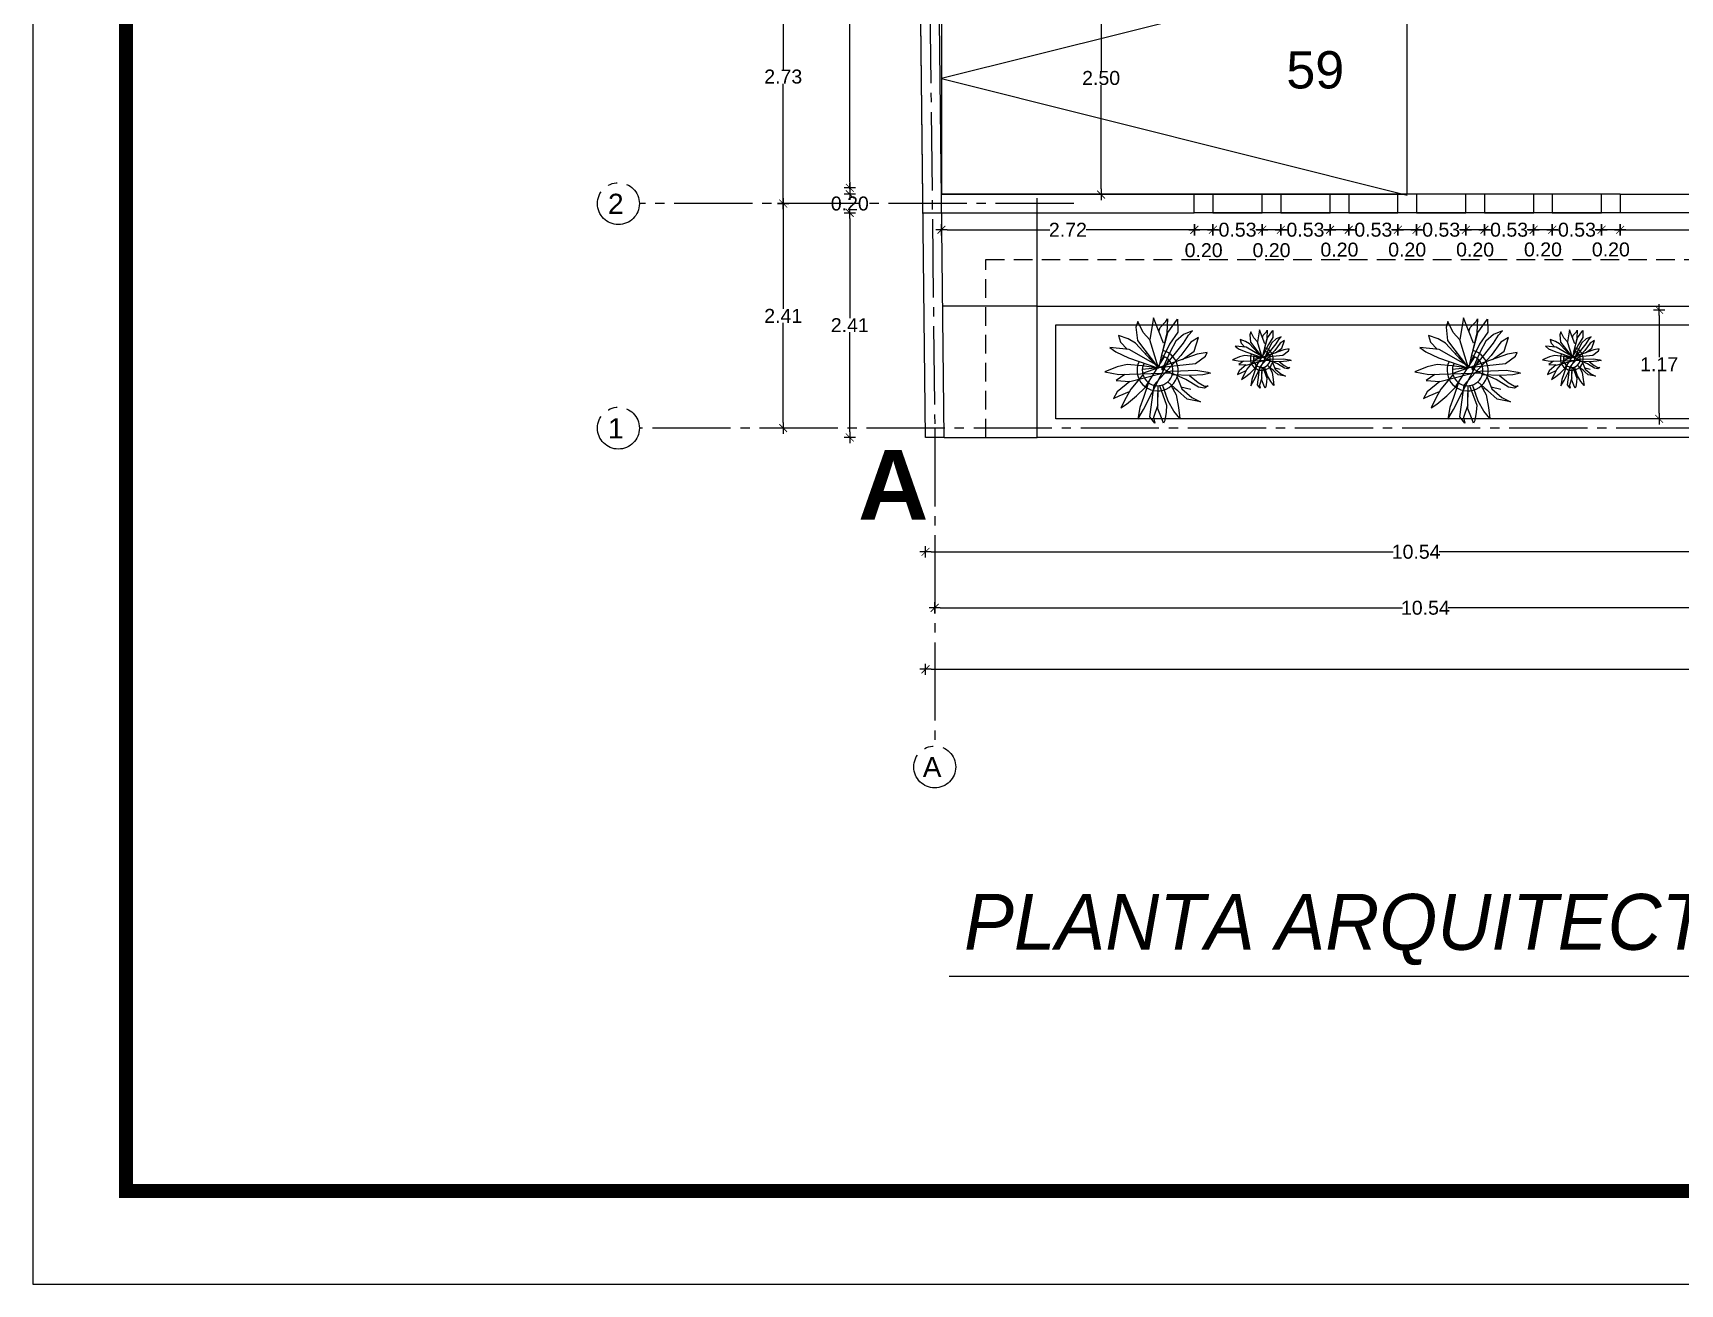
# Model space of a CAD drawing. Header units: millimetres. Extents: x 1217 to 2428, y 234 to 644.
# Drawn here: x 2338.46 to 2356.15, y 392.44 to 405.87 of the extents above; entities that cross this region are included whole.
import ezdxf

# ---------------------------------------------------------------- set-up
doc = ezdxf.new("R2010")
doc.units = ezdxf.units.MM
doc.linetypes.add('ACAD_ISO04W100', pattern=[30, 24, -3, 0, -3])
doc.linetypes.add('HIDDEN', pattern=[0.375, 0.25, -0.125])
doc.layers.get('0').update_dxf_attribs({"lineweight": 5})
for name, color, linetype in [('0.1', 251, 'Continuous'), ('COTAS', 252, 'Continuous'), ('COTAS INTERIORES', 3, 'Continuous'), ('Ejes', 8, 'Continuous'), ('MURO', 5, 'Continuous'), ('muros', 7, 'Continuous'), ('Pavimento', 8, 'Continuous'), ('Textos', 2, 'Continuous')]:
    doc.layers.add(name, color=color, linetype=linetype)
doc.styles.add('INTERARQ', font='arial.ttf')
doc.styles.get("Standard").update_dxf_attribs({"font": 'arial.ttf'})
doc.dimstyles.new('ESCALA_1-50', dxfattribs={"dimtxt": 0.15, "dimasz": 0.06, "dimexe": 0.18, "dimexo": 0.0625, "dimgap": 0, "dimtad": 0, "dimtih": 1, "dimtoh": 1, "dimzin": 0, "dimdsep": 46, "dimtxsty": 'INTERARQ', "dimblk": 'DIMTICK', "dimcen": 0, "dimse1": 1, "dimse2": 1, "dimclrd": 256, "dimclre": 1, "dimclrt": 2, "dimadec": 0, "dimazin": 0, "dimtfac": 4.5, "dimtofl": 0, "dimtmove": 2, "dimatfit": 3, "dimldrblk": 'DIMTICK', "dimfxl": 1, "dimtolj": 1, "dimtzin": 0, "dimarcsym": 0})

# ---------------------------------------------------------------- blocks, each defined once
blk = doc.blocks.new('hj')
at = {"color": 8}
for p, q in [((5031.1891, 7999.7973), (5031.196, 7999.7602)), ((5031.203, 7999.7915), (5031.1891, 7999.7973)), ((5031.2314, 7999.7536), (5031.203, 7999.7915)), ((5031.2568, 7999.7552), (5031.2637, 7999.8006)), ((5031.2637, 7999.8006), (5031.2676, 7999.8105)), ((5031.2676, 7999.8105), (5031.2737, 7999.7816)), ((5031.2737, 7999.7816), (5031.2768, 7999.7346)), ((5031.3037, 7999.7635), (5031.3168, 7999.7874)), ((5031.3161, 7999.8014), (5031.3253, 7999.7874)), ((5031.3168, 7999.7874), (5031.3161, 7999.8014)), ((5031.3253, 7999.7874), (5031.3207, 7999.7651)), ((5031.3607, 7999.7396), (5031.3761, 7999.7725)), ((5031.3761, 7999.7725), (5031.3668, 7999.7214)), ((5031.1075, 7999.742), (5031.1214, 7999.7074)), ((5031.1245, 7999.7264), (5031.1075, 7999.742)), ((5031.1545, 7999.7074), (5031.1245, 7999.7264)), ((5031.1322, 7999.7651), (5031.1506, 7999.7354)), ((5031.1845, 7999.7478), (5031.1322, 7999.7651)), ((5031.1506, 7999.7354), (5031.2006, 7999.6983)), ((5031.2158, 7999.704), (5031.1845, 7999.7478)), ((5031.196, 7999.7602), (5031.2691, 7999.5529)), ((5031.2533, 7999.5518), (5031.2314, 7999.7536)), ((5031.2601, 7999.6677), (5031.2568, 7999.7552)), ((5031.2914, 7999.7173), (5031.2711, 7999.669)), ((5031.2768, 7999.7346), (5031.2744, 7999.6653)), ((5031.2767, 7999.7305), (5031.3037, 7999.7635)), ((5031.3207, 7999.7651), (5031.2914, 7999.7173)), ((5031.3668, 7999.7214), (5031.3005, 7999.6487)), ((5031.3299, 7999.7354), (5031.3207, 7999.6983)), ((5031.3268, 7999.7016), (5031.3607, 7999.7396)), ((5031.0622, 7999.6472), (5031.1151, 7999.6446)), ((5031.0722, 7999.6415), (5031.0622, 7999.6472)), ((5031.0637, 7999.6852), (5031.1122, 7999.686)), ((5031.1137, 7999.6489), (5031.0637, 7999.6852)), ((5031.1122, 7999.686), (5031.1583, 7999.6547)), ((5031.209, 7999.6228), (5031.1137, 7999.6489)), ((5031.1214, 7999.7074), (5031.1468, 7999.6786)), ((5031.1468, 7999.6786), (5031.1868, 7999.6571)), ((5031.257, 7999.6263), (5031.1545, 7999.7074)), ((5031.1583, 7999.6547), (5031.2347, 7999.6168)), ((5031.2721, 7999.6659), (5031.1783, 7999.5021)), ((5031.1868, 7999.6571), (5031.257, 7999.6263)), ((5031.2006, 7999.6983), (5031.3137, 7999.5951)), ((5031.4061, 7999.5566), (5031.2177, 7999.652)), ((5031.2999, 7999.5038), (5031.2581, 7999.6678)), ((5031.273, 7999.4626), (5031.2667, 7999.667)), ((5031.283, 7999.6835), (5031.3268, 7999.7016)), ((5031.3738, 7999.6497), (5031.3125, 7999.6285)), ((5031.313, 7999.6601), (5031.3507, 7999.6802)), ((5031.3353, 7999.6868), (5031.323, 7999.6711)), ((5031.3507, 7999.6802), (5031.3976, 7999.6885)), ((5031.4115, 7999.6711), (5031.3738, 7999.6497)), ((5031.3976, 7999.6885), (5031.4392, 7999.6934)), ((5031.4392, 7999.6934), (5031.4115, 7999.6711)), ((5031.1544, 7999.6314), (5031.0583, 7999.5945)), ((5031.0583, 7999.5945), (5031.1409, 7999.58)), ((5031.0951, 7999.6191), (5031.0722, 7999.6415)), ((5031.1102, 7999.6144), (5031.0951, 7999.6191)), ((5031.1151, 7999.6446), (5031.2487, 7999.6135)), ((5031.2487, 7999.6135), (5031.1414, 7999.5805)), ((5031.1437, 7999.5335), (5031.2487, 7999.6135)), ((5031.2487, 7999.6135), (5031.1545, 7999.5261)), ((5031.3222, 7999.5623), (5031.206, 7999.6364)), ((5031.2099, 7999.4997), (5031.2487, 7999.6135)), ((5031.2487, 7999.6135), (5031.2407, 7999.5516)), ((5031.3476, 7999.6406), (5031.3126, 7999.6281)), ((5031.4338, 7999.5796), (5031.314, 7999.5963)), ((5031.3151, 7999.6169), (5031.3891, 7999.6439)), ((5031.4038, 7999.6101), (5031.3155, 7999.612)), ((5031.3661, 7999.611), (5031.3155, 7999.6118)), ((5031.3876, 7999.6105), (5031.4361, 7999.5936)), ((5031.3891, 7999.6439), (5031.4161, 7999.6423)), ((5031.4369, 7999.6241), (5031.4038, 7999.6101)), ((5031.4161, 7999.6423), (5031.4476, 7999.6373)), ((5031.4576, 7999.5994), (5031.4338, 7999.5796)), ((5031.4361, 7999.5936), (5031.4576, 7999.5994)), ((5031.4576, 7999.6324), (5031.4369, 7999.6241)), ((5031.4476, 7999.6373), (5031.4576, 7999.6324)), ((5031.1137, 7999.5549), (5031.0722, 7999.5343)), ((5031.0722, 7999.5343), (5031.0937, 7999.5277)), ((5031.0937, 7999.5277), (5031.1437, 7999.5335)), ((5031.1414, 7999.5805), (5031.1137, 7999.5549)), ((5031.1545, 7999.5261), (5031.1376, 7999.498)), ((5031.2407, 7999.5516), (5031.2353, 7999.4947)), ((5031.2737, 7999.554), (5031.3284, 7999.5079)), ((5031.3002, 7999.5764), (5031.3599, 7999.5557)), ((5031.3545, 7999.5302), (5031.3222, 7999.5623)), ((5031.3853, 7999.4923), (5031.3545, 7999.5302)), ((5031.3599, 7999.5557), (5031.3984, 7999.5425)), ((5031.3984, 7999.5425), (5031.4422, 7999.5343)), ((5031.4422, 7999.5343), (5031.4061, 7999.5566)), ((5031.1376, 7999.498), (5031.1252, 7999.4609)), ((5031.1252, 7999.4609), (5031.1506, 7999.4684)), ((5031.1506, 7999.4684), (5031.1768, 7999.4947)), ((5031.1783, 7999.5021), (5031.1706, 7999.4288)), ((5031.1876, 7999.451), (5031.2099, 7999.4997)), ((5031.2353, 7999.4947), (5031.2445, 7999.4568)), ((5031.263, 7999.409), (5031.273, 7999.4626)), ((5031.273, 7999.4857), (5031.2961, 7999.4527)), ((5031.2961, 7999.4527), (5031.2991, 7999.5038)), ((5031.2991, 7999.5038), (5031.3391, 7999.456)), ((5031.3284, 7999.5079), (5031.3607, 7999.4906)), ((5031.3545, 7999.4634), (5031.3376, 7999.503)), ((5031.3645, 7999.4428), (5031.3545, 7999.4634)), ((5031.3607, 7999.4906), (5031.3992, 7999.4708)), ((5031.3992, 7999.4708), (5031.3853, 7999.4923)), ((5031.1706, 7999.4288), (5031.1876, 7999.451)), ((5031.2445, 7999.4568), (5031.263, 7999.409)), ((5031.3391, 7999.456), (5031.3645, 7999.4428))]:
    blk.add_line(p, q, dxfattribs=at)
for radius, start, end in [(0.078, 244.14044, 165.64364), (0.058, 241.70256, 165.21071), (0.078, 211.18038, 216.42186), (0.058, 209.05247, 214.18676)]:
    blk.add_arc((5031.2575, 7999.6097), radius, start, end, dxfattribs=at)
blk = doc.blocks.new('DIMTICK')
at = {"color": 1}
for p, q in [((-1, 0), (1, 0)), ((0, 1), (0, -1))]:
    blk.add_line(p, q, dxfattribs=at)
at = {"color": 3, "const_width": 0.141}
blk.add_lwpolyline([(0.71, 0.71), (-0.71, -0.71)], dxfattribs=at)
blk = doc.blocks.new('*D1225')
at = {"layer": 'COTAS INTERIORES', "lineweight": -2, "ltscale": 3, "transparency": 16777216}
for p, q in [((2355.566, 403.758), (2357.702, 403.758)), ((2360.234, 403.758), (2358.098, 403.758))]:
    blk.add_line(p, q, dxfattribs=at)
at = {"layer": 'Defpoints', "color": 0, "ltscale": 3, "transparency": 16777216}
for p in [(2355.506, 403.939), (2355.506, 403.758), (2360.294, 403.715)]:
    blk.add_point(p, dxfattribs=at)
at = {"layer": 'COTAS INTERIORES', "lineweight": -2, "ltscale": 3, "transparency": 16777216, "xscale": 0.06, "yscale": 0.06, "zscale": 0.06, "rotation": 180}
blk.add_blockref('DIMTICK', (2355.506, 403.758), dxfattribs=at)
at = {"layer": 'COTAS INTERIORES', "lineweight": -2, "ltscale": 3, "transparency": 16777216, "xscale": 0.06, "yscale": 0.06, "zscale": 0.06}
blk.add_blockref('DIMTICK', (2360.294, 403.758), dxfattribs=at)
at = {"layer": 'COTAS INTERIORES', "color": 2, "ltscale": 3, "transparency": 16777216, "insert": (2357.9, 403.758), "char_height": 0.15, "attachment_point": 5, "style": 'INTERARQ'}
blk.add_mtext('\\A1;4.79', dxfattribs=at)
blk = doc.blocks.new('*D1226')
at = {"layer": 'COTAS INTERIORES', "lineweight": -2, "ltscale": 3, "transparency": 16777216}
blk.add_line((2355.446, 403.758), (2355.366, 403.758), dxfattribs=at)
at = {"layer": 'Defpoints', "color": 0, "ltscale": 3, "transparency": 16777216}
for p in [(2355.306, 403.939), (2355.506, 403.939), (2355.306, 403.758)]:
    blk.add_point(p, dxfattribs=at)
at = {"layer": 'COTAS INTERIORES', "lineweight": -2, "ltscale": 3, "transparency": 16777216, "xscale": 0.06, "yscale": 0.06, "zscale": 0.06, "rotation": 180}
blk.add_blockref('DIMTICK', (2355.306, 403.758), dxfattribs=at)
at = {"layer": 'COTAS INTERIORES', "lineweight": -2, "ltscale": 3, "transparency": 16777216, "xscale": 0.06, "yscale": 0.06, "zscale": 0.06}
blk.add_blockref('DIMTICK', (2355.506, 403.758), dxfattribs=at)
at = {"layer": 'COTAS INTERIORES', "color": 2, "ltscale": 3, "transparency": 16777216, "insert": (2355.406, 403.546), "char_height": 0.15, "attachment_point": 5, "style": 'INTERARQ'}
blk.add_mtext('\\A1;0.20', dxfattribs=at)
blk = doc.blocks.new('*D1227')
at = {"layer": 'COTAS INTERIORES', "lineweight": -2, "ltscale": 3, "transparency": 16777216}
for p, q in [((2354.837, 403.758), (2354.847, 403.758)), ((2355.246, 403.758), (2355.236, 403.758))]:
    blk.add_line(p, q, dxfattribs=at)
at = {"layer": 'Defpoints', "color": 0, "ltscale": 3, "transparency": 16777216}
for p in [(2354.777, 403.939), (2355.306, 403.939), (2354.777, 403.758)]:
    blk.add_point(p, dxfattribs=at)
at = {"layer": 'COTAS INTERIORES', "lineweight": -2, "ltscale": 3, "transparency": 16777216, "xscale": 0.06, "yscale": 0.06, "zscale": 0.06, "rotation": 180}
blk.add_blockref('DIMTICK', (2354.777, 403.758), dxfattribs=at)
at = {"layer": 'COTAS INTERIORES', "lineweight": -2, "ltscale": 3, "transparency": 16777216, "xscale": 0.06, "yscale": 0.06, "zscale": 0.06}
blk.add_blockref('DIMTICK', (2355.306, 403.758), dxfattribs=at)
at = {"layer": 'COTAS INTERIORES', "color": 2, "ltscale": 3, "transparency": 16777216, "insert": (2355.042, 403.758), "char_height": 0.15, "attachment_point": 5, "style": 'INTERARQ'}
blk.add_mtext('\\A1;0.53', dxfattribs=at)
blk = doc.blocks.new('*D1228')
at = {"layer": 'COTAS INTERIORES', "lineweight": -2, "ltscale": 3, "transparency": 16777216}
blk.add_line((2354.717, 403.758), (2354.637, 403.758), dxfattribs=at)
at = {"layer": 'Defpoints', "color": 0, "ltscale": 3, "transparency": 16777216}
for p in [(2354.577, 403.939), (2354.777, 403.939), (2354.577, 403.758)]:
    blk.add_point(p, dxfattribs=at)
at = {"layer": 'COTAS INTERIORES', "lineweight": -2, "ltscale": 3, "transparency": 16777216, "xscale": 0.06, "yscale": 0.06, "zscale": 0.06, "rotation": 180}
blk.add_blockref('DIMTICK', (2354.577, 403.758), dxfattribs=at)
at = {"layer": 'COTAS INTERIORES', "lineweight": -2, "ltscale": 3, "transparency": 16777216, "xscale": 0.06, "yscale": 0.06, "zscale": 0.06}
blk.add_blockref('DIMTICK', (2354.777, 403.758), dxfattribs=at)
at = {"layer": 'COTAS INTERIORES', "color": 2, "ltscale": 3, "transparency": 16777216, "insert": (2354.677, 403.546), "char_height": 0.15, "attachment_point": 5, "style": 'INTERARQ'}
blk.add_mtext('\\A1;0.20', dxfattribs=at)
blk = doc.blocks.new('*D1229')
at = {"layer": 'COTAS INTERIORES', "lineweight": -2, "ltscale": 3, "transparency": 16777216}
for p, q in [((2354.108, 403.758), (2354.118, 403.758)), ((2354.517, 403.758), (2354.508, 403.758))]:
    blk.add_line(p, q, dxfattribs=at)
at = {"layer": 'Defpoints', "color": 0, "ltscale": 3, "transparency": 16777216}
for p in [(2354.048, 403.939), (2354.577, 403.939), (2354.048, 403.758)]:
    blk.add_point(p, dxfattribs=at)
at = {"layer": 'COTAS INTERIORES', "lineweight": -2, "ltscale": 3, "transparency": 16777216, "xscale": 0.06, "yscale": 0.06, "zscale": 0.06, "rotation": 180}
blk.add_blockref('DIMTICK', (2354.048, 403.758), dxfattribs=at)
at = {"layer": 'COTAS INTERIORES', "lineweight": -2, "ltscale": 3, "transparency": 16777216, "xscale": 0.06, "yscale": 0.06, "zscale": 0.06}
blk.add_blockref('DIMTICK', (2354.577, 403.758), dxfattribs=at)
at = {"layer": 'COTAS INTERIORES', "color": 2, "ltscale": 3, "transparency": 16777216, "insert": (2354.313, 403.758), "char_height": 0.15, "attachment_point": 5, "style": 'INTERARQ'}
blk.add_mtext('\\A1;0.53', dxfattribs=at)
blk = doc.blocks.new('*D1230')
at = {"layer": 'COTAS INTERIORES', "lineweight": -2, "ltscale": 3, "transparency": 16777216}
blk.add_line((2353.988, 403.758), (2353.908, 403.758), dxfattribs=at)
at = {"layer": 'Defpoints', "color": 0, "ltscale": 3, "transparency": 16777216}
for p in [(2353.848, 403.939, 0), (2354.048, 403.939), (2353.848, 403.758)]:
    blk.add_point(p, dxfattribs=at)
at = {"layer": 'COTAS INTERIORES', "lineweight": -2, "ltscale": 3, "transparency": 16777216, "xscale": 0.06, "yscale": 0.06, "zscale": 0.06, "rotation": 180}
blk.add_blockref('DIMTICK', (2353.848, 403.758), dxfattribs=at)
at = {"layer": 'COTAS INTERIORES', "lineweight": -2, "ltscale": 3, "transparency": 16777216, "xscale": 0.06, "yscale": 0.06, "zscale": 0.06}
blk.add_blockref('DIMTICK', (2354.048, 403.758), dxfattribs=at)
at = {"layer": 'COTAS INTERIORES', "color": 2, "ltscale": 3, "transparency": 16777216, "insert": (2353.948, 403.544), "char_height": 0.15, "attachment_point": 5, "style": 'INTERARQ'}
blk.add_mtext('\\A1;0.20', dxfattribs=at)
blk = doc.blocks.new('*D1231')
at = {"layer": 'COTAS INTERIORES', "lineweight": -2, "ltscale": 3, "transparency": 16777216}
for p, q in [((2353.379, 403.758), (2353.389, 403.758)), ((2353.788, 403.758), (2353.779, 403.758))]:
    blk.add_line(p, q, dxfattribs=at)
at = {"layer": 'Defpoints', "color": 0, "ltscale": 3, "transparency": 16777216}
for p in [(2353.319, 403.939), (2353.848, 403.939, 0), (2353.319, 403.758)]:
    blk.add_point(p, dxfattribs=at)
at = {"layer": 'COTAS INTERIORES', "lineweight": -2, "ltscale": 3, "transparency": 16777216, "xscale": 0.06, "yscale": 0.06, "zscale": 0.06, "rotation": 180}
blk.add_blockref('DIMTICK', (2353.319, 403.758), dxfattribs=at)
at = {"layer": 'COTAS INTERIORES', "lineweight": -2, "ltscale": 3, "transparency": 16777216, "xscale": 0.06, "yscale": 0.06, "zscale": 0.06}
blk.add_blockref('DIMTICK', (2353.848, 403.758), dxfattribs=at)
at = {"layer": 'COTAS INTERIORES', "color": 2, "ltscale": 3, "transparency": 16777216, "insert": (2353.584, 403.758), "char_height": 0.15, "attachment_point": 5, "style": 'INTERARQ'}
blk.add_mtext('\\A1;0.53', dxfattribs=at)
blk = doc.blocks.new('*D1232')
at = {"layer": 'COTAS INTERIORES', "lineweight": -2, "ltscale": 3, "transparency": 16777216}
blk.add_line((2353.259, 403.758), (2353.179, 403.758), dxfattribs=at)
at = {"layer": 'Defpoints', "color": 0, "ltscale": 3, "transparency": 16777216}
for p in [(2353.119, 403.939), (2353.319, 403.939), (2353.119, 403.758)]:
    blk.add_point(p, dxfattribs=at)
at = {"layer": 'COTAS INTERIORES', "lineweight": -2, "ltscale": 3, "transparency": 16777216, "xscale": 0.06, "yscale": 0.06, "zscale": 0.06, "rotation": 180}
blk.add_blockref('DIMTICK', (2353.119, 403.758), dxfattribs=at)
at = {"layer": 'COTAS INTERIORES', "lineweight": -2, "ltscale": 3, "transparency": 16777216, "xscale": 0.06, "yscale": 0.06, "zscale": 0.06}
blk.add_blockref('DIMTICK', (2353.319, 403.758), dxfattribs=at)
at = {"layer": 'COTAS INTERIORES', "color": 2, "ltscale": 3, "transparency": 16777216, "insert": (2353.219, 403.544), "char_height": 0.15, "attachment_point": 5, "style": 'INTERARQ'}
blk.add_mtext('\\A1;0.20', dxfattribs=at)
blk = doc.blocks.new('*D1233')
at = {"layer": 'COTAS INTERIORES', "lineweight": -2, "ltscale": 3, "transparency": 16777216}
for p, q in [((2352.651, 403.758), (2352.66, 403.758)), ((2353.059, 403.758), (2353.05, 403.758))]:
    blk.add_line(p, q, dxfattribs=at)
at = {"layer": 'Defpoints', "color": 0, "ltscale": 3, "transparency": 16777216}
for p in [(2352.591, 403.939), (2353.119, 403.939), (2352.591, 403.758)]:
    blk.add_point(p, dxfattribs=at)
at = {"layer": 'COTAS INTERIORES', "lineweight": -2, "ltscale": 3, "transparency": 16777216, "xscale": 0.06, "yscale": 0.06, "zscale": 0.06, "rotation": 180}
blk.add_blockref('DIMTICK', (2352.591, 403.758), dxfattribs=at)
at = {"layer": 'COTAS INTERIORES', "lineweight": -2, "ltscale": 3, "transparency": 16777216, "xscale": 0.06, "yscale": 0.06, "zscale": 0.06}
blk.add_blockref('DIMTICK', (2353.119, 403.758), dxfattribs=at)
at = {"layer": 'COTAS INTERIORES', "color": 2, "ltscale": 3, "transparency": 16777216, "insert": (2352.855, 403.758), "char_height": 0.15, "attachment_point": 5, "style": 'INTERARQ'}
blk.add_mtext('\\A1;0.53', dxfattribs=at)
blk = doc.blocks.new('*D1234')
at = {"layer": 'COTAS INTERIORES', "lineweight": -2, "ltscale": 3, "transparency": 16777216}
blk.add_line((2352.531, 403.758), (2352.451, 403.758), dxfattribs=at)
at = {"layer": 'Defpoints', "color": 0, "ltscale": 3, "transparency": 16777216}
for p in [(2352.391, 403.939, 0), (2352.591, 403.939), (2352.391, 403.758)]:
    blk.add_point(p, dxfattribs=at)
at = {"layer": 'COTAS INTERIORES', "lineweight": -2, "ltscale": 3, "transparency": 16777216, "xscale": 0.06, "yscale": 0.06, "zscale": 0.06, "rotation": 180}
blk.add_blockref('DIMTICK', (2352.391, 403.758), dxfattribs=at)
at = {"layer": 'COTAS INTERIORES', "lineweight": -2, "ltscale": 3, "transparency": 16777216, "xscale": 0.06, "yscale": 0.06, "zscale": 0.06}
blk.add_blockref('DIMTICK', (2352.591, 403.758), dxfattribs=at)
at = {"layer": 'COTAS INTERIORES', "color": 2, "ltscale": 3, "transparency": 16777216, "insert": (2352.491, 403.544), "char_height": 0.15, "attachment_point": 5, "style": 'INTERARQ'}
blk.add_mtext('\\A1;0.20', dxfattribs=at)
blk = doc.blocks.new('*D1235')
at = {"layer": 'COTAS INTERIORES', "lineweight": -2, "ltscale": 3, "transparency": 16777216}
for p, q in [((2351.922, 403.758), (2351.931, 403.758)), ((2352.331, 403.758), (2352.321, 403.758))]:
    blk.add_line(p, q, dxfattribs=at)
at = {"layer": 'Defpoints', "color": 0, "ltscale": 3, "transparency": 16777216}
for p in [(2351.862, 403.939, 0), (2352.391, 403.939, 0), (2351.862, 403.758)]:
    blk.add_point(p, dxfattribs=at)
at = {"layer": 'COTAS INTERIORES', "lineweight": -2, "ltscale": 3, "transparency": 16777216, "xscale": 0.06, "yscale": 0.06, "zscale": 0.06, "rotation": 180}
blk.add_blockref('DIMTICK', (2351.862, 403.758), dxfattribs=at)
at = {"layer": 'COTAS INTERIORES', "lineweight": -2, "ltscale": 3, "transparency": 16777216, "xscale": 0.06, "yscale": 0.06, "zscale": 0.06}
blk.add_blockref('DIMTICK', (2352.391, 403.758), dxfattribs=at)
at = {"layer": 'COTAS INTERIORES', "color": 2, "ltscale": 3, "transparency": 16777216, "insert": (2352.126, 403.758), "char_height": 0.15, "attachment_point": 5, "style": 'INTERARQ'}
blk.add_mtext('\\A1;0.53', dxfattribs=at)
blk = doc.blocks.new('*D1236')
at = {"layer": 'COTAS INTERIORES', "lineweight": -2, "ltscale": 3, "transparency": 16777216}
blk.add_line((2351.802, 403.758), (2351.722, 403.758), dxfattribs=at)
at = {"layer": 'Defpoints', "color": 0, "ltscale": 3, "transparency": 16777216}
for p in [(2351.662, 403.939), (2351.862, 403.939, 0), (2351.662, 403.758)]:
    blk.add_point(p, dxfattribs=at)
at = {"layer": 'COTAS INTERIORES', "lineweight": -2, "ltscale": 3, "transparency": 16777216, "xscale": 0.06, "yscale": 0.06, "zscale": 0.06, "rotation": 180}
blk.add_blockref('DIMTICK', (2351.662, 403.758), dxfattribs=at)
at = {"layer": 'COTAS INTERIORES', "lineweight": -2, "ltscale": 3, "transparency": 16777216, "xscale": 0.06, "yscale": 0.06, "zscale": 0.06}
blk.add_blockref('DIMTICK', (2351.862, 403.758), dxfattribs=at)
at = {"layer": 'COTAS INTERIORES', "color": 2, "ltscale": 3, "transparency": 16777216, "insert": (2351.762, 403.538), "char_height": 0.15, "attachment_point": 5, "style": 'INTERARQ'}
blk.add_mtext('\\A1;0.20', dxfattribs=at)
blk = doc.blocks.new('*D1237')
at = {"layer": 'COTAS INTERIORES', "lineweight": -2, "ltscale": 3, "transparency": 16777216}
for p, q in [((2351.193, 403.758), (2351.202, 403.758)), ((2351.602, 403.758), (2351.592, 403.758))]:
    blk.add_line(p, q, dxfattribs=at)
at = {"layer": 'Defpoints', "color": 0, "ltscale": 3, "transparency": 16777216}
for p in [(2351.133, 403.939), (2351.662, 403.939), (2351.133, 403.758)]:
    blk.add_point(p, dxfattribs=at)
at = {"layer": 'COTAS INTERIORES', "lineweight": -2, "ltscale": 3, "transparency": 16777216, "xscale": 0.06, "yscale": 0.06, "zscale": 0.06, "rotation": 180}
blk.add_blockref('DIMTICK', (2351.133, 403.758), dxfattribs=at)
at = {"layer": 'COTAS INTERIORES', "lineweight": -2, "ltscale": 3, "transparency": 16777216, "xscale": 0.06, "yscale": 0.06, "zscale": 0.06}
blk.add_blockref('DIMTICK', (2351.662, 403.758), dxfattribs=at)
at = {"layer": 'COTAS INTERIORES', "color": 2, "ltscale": 3, "transparency": 16777216, "insert": (2351.397, 403.758), "char_height": 0.15, "attachment_point": 5, "style": 'INTERARQ'}
blk.add_mtext('\\A1;0.53', dxfattribs=at)
blk = doc.blocks.new('*D1238')
at = {"layer": 'COTAS INTERIORES', "lineweight": -2, "ltscale": 3, "transparency": 16777216}
blk.add_line((2351.073, 403.758), (2350.993, 403.758), dxfattribs=at)
at = {"layer": 'Defpoints', "color": 0, "ltscale": 3, "transparency": 16777216}
for p in [(2351.133, 404.099), (2350.933, 403.939, 0), (2350.933, 403.758)]:
    blk.add_point(p, dxfattribs=at)
at = {"layer": 'COTAS INTERIORES', "lineweight": -2, "ltscale": 3, "transparency": 16777216, "xscale": 0.06, "yscale": 0.06, "zscale": 0.06, "rotation": 180}
blk.add_blockref('DIMTICK', (2350.933, 403.758), dxfattribs=at)
at = {"layer": 'COTAS INTERIORES', "lineweight": -2, "ltscale": 3, "transparency": 16777216, "xscale": 0.06, "yscale": 0.06, "zscale": 0.06}
blk.add_blockref('DIMTICK', (2351.133, 403.758), dxfattribs=at)
at = {"layer": 'COTAS INTERIORES', "color": 2, "ltscale": 3, "transparency": 16777216, "insert": (2351.033, 403.538), "char_height": 0.15, "attachment_point": 5, "style": 'INTERARQ'}
blk.add_mtext('\\A1;0.20', dxfattribs=at)
blk = doc.blocks.new('*D1239')
at = {"layer": 'COTAS INTERIORES', "lineweight": -2, "ltscale": 3, "transparency": 16777216}
for p, q in [((2348.277, 403.758), (2349.38, 403.758)), ((2350.873, 403.758), (2349.77, 403.758))]:
    blk.add_line(p, q, dxfattribs=at)
at = {"layer": 'Defpoints', "color": 0, "ltscale": 3, "transparency": 16777216}
for p in [(2348.217, 403.939, 0), (2350.933, 403.939), (2348.217, 403.758)]:
    blk.add_point(p, dxfattribs=at)
at = {"layer": 'COTAS INTERIORES', "lineweight": -2, "ltscale": 3, "transparency": 16777216, "xscale": 0.06, "yscale": 0.06, "zscale": 0.06, "rotation": 180}
blk.add_blockref('DIMTICK', (2348.217, 403.758), dxfattribs=at)
at = {"layer": 'COTAS INTERIORES', "lineweight": -2, "ltscale": 3, "transparency": 16777216, "xscale": 0.06, "yscale": 0.06, "zscale": 0.06}
blk.add_blockref('DIMTICK', (2350.933, 403.758), dxfattribs=at)
at = {"layer": 'COTAS INTERIORES', "color": 2, "ltscale": 3, "transparency": 16777216, "insert": (2349.575, 403.758), "char_height": 0.15, "attachment_point": 5, "style": 'INTERARQ'}
blk.add_mtext('\\A1;2.72', dxfattribs=at)
blk = doc.blocks.new('*D1101')
at = {"layer": 'COTAS INTERIORES', "lineweight": -2, "ltscale": 3, "transparency": 16777216}
for p, q in [((2349.932, 406.579), (2349.932, 405.464)), ((2349.932, 404.196), (2349.932, 405.311))]:
    blk.add_line(p, q, dxfattribs=at)
at = {"layer": 'Defpoints', "color": 0, "ltscale": 3, "transparency": 16777216}
for p in [(2349.448, 406.639, 0), (2349.448, 404.136, 0), (2349.932, 404.136)]:
    blk.add_point(p, dxfattribs=at)
at = {"layer": 'COTAS INTERIORES', "lineweight": -2, "ltscale": 3, "transparency": 16777216, "xscale": 0.06, "yscale": 0.06, "zscale": 0.06}
for p, rotation in [((2349.932, 406.639), 90), ((2349.932, 404.136), 270)]:
    blk.add_blockref('DIMTICK', p, dxfattribs=dict(at, rotation=rotation))
at = {"layer": 'COTAS INTERIORES', "color": 2, "ltscale": 3, "transparency": 16777216, "insert": (2349.932, 405.387), "char_height": 0.15, "attachment_point": 5, "style": 'INTERARQ'}
blk.add_mtext('\\A1;2.50', dxfattribs=at)
blk = doc.blocks.new('*D1262')
at = {"layer": 'COTAS INTERIORES', "lineweight": -2, "ltscale": 3, "transparency": 16777216}
for p, q in [((2355.925, 402.839), (2355.925, 402.389)), ((2355.925, 401.789), (2355.925, 402.238))]:
    blk.add_line(p, q, dxfattribs=at)
at = {"layer": 'Defpoints', "color": 0, "ltscale": 3, "transparency": 16777216}
for p in [(2355.925, 402.899), (2356.058, 402.899, 0), (2356.058, 401.729, 0)]:
    blk.add_point(p, dxfattribs=at)
at = {"layer": 'COTAS INTERIORES', "lineweight": -2, "ltscale": 3, "transparency": 16777216, "xscale": 0.06, "yscale": 0.06, "zscale": 0.06}
for p, rotation in [((2355.925, 402.899), 90), ((2355.925, 401.729), 270)]:
    blk.add_blockref('DIMTICK', p, dxfattribs=dict(at, rotation=rotation))
at = {"layer": 'COTAS INTERIORES', "color": 2, "ltscale": 3, "transparency": 16777216, "insert": (2355.925, 402.314), "char_height": 0.15, "attachment_point": 5, "style": 'INTERARQ'}
blk.add_mtext('\\A1;1.17', dxfattribs=at)
blk = doc.blocks.new('*D1114')
at = {"layer": 'COTAS', "lineweight": -2, "ltscale": 3, "transparency": 16777216}
for p, q in [((2348.106, 400.301), (2353.069, 400.301)), ((2358.524, 400.301), (2353.561, 400.301))]:
    blk.add_line(p, q, dxfattribs=at)
at = {"layer": 'Defpoints', "color": 0, "ltscale": 3, "transparency": 16777216}
for p in [(2348.046, 401.689, 0), (2358.584, 401.689, 0), (2358.584, 400.301)]:
    blk.add_point(p, dxfattribs=at)
at = {"layer": 'COTAS', "lineweight": -2, "ltscale": 3, "transparency": 16777216, "xscale": 0.06, "yscale": 0.06, "zscale": 0.06, "rotation": 180}
blk.add_blockref('DIMTICK', (2348.046, 400.301), dxfattribs=at)
at = {"layer": 'COTAS', "lineweight": -2, "ltscale": 3, "transparency": 16777216, "xscale": 0.06, "yscale": 0.06, "zscale": 0.06}
blk.add_blockref('DIMTICK', (2358.584, 400.301), dxfattribs=at)
at = {"layer": 'COTAS', "color": 2, "ltscale": 3, "transparency": 16777216, "insert": (2353.315, 400.301), "char_height": 0.15, "attachment_point": 5, "style": 'INTERARQ'}
blk.add_mtext('\\A1;10.54', dxfattribs=at)
blk = doc.blocks.new('*D1125')
at = {"layer": 'COTAS', "lineweight": -2, "ltscale": 3, "transparency": 16777216}
for p, q in [((2348.205, 399.7), (2353.169, 399.7)), ((2358.624, 399.7), (2353.66, 399.7))]:
    blk.add_line(p, q, dxfattribs=at)
at = {"layer": 'Defpoints', "color": 0, "ltscale": 3, "transparency": 16777216}
for p in [(2358.684, 401.789, 0), (2348.145, 401.629, 0), (2358.684, 399.7)]:
    blk.add_point(p, dxfattribs=at)
at = {"layer": 'COTAS', "lineweight": -2, "ltscale": 3, "transparency": 16777216, "xscale": 0.06, "yscale": 0.06, "zscale": 0.06, "rotation": 180}
blk.add_blockref('DIMTICK', (2348.145, 399.7), dxfattribs=at)
at = {"layer": 'COTAS', "lineweight": -2, "ltscale": 3, "transparency": 16777216, "xscale": 0.06, "yscale": 0.06, "zscale": 0.06}
blk.add_blockref('DIMTICK', (2358.684, 399.7), dxfattribs=at)
at = {"layer": 'COTAS', "color": 2, "ltscale": 3, "transparency": 16777216, "insert": (2353.414, 399.7), "char_height": 0.15, "attachment_point": 5, "style": 'INTERARQ'}
blk.add_mtext('\\A1;10.54', dxfattribs=at)
blk = doc.blocks.new('*D1129')
at = {"layer": 'COTAS', "lineweight": -2, "ltscale": 3, "transparency": 16777216}
for p, q in [((2348.106, 399.04), (2363.683, 399.04)), ((2379.766, 399.04), (2364.189, 399.04))]:
    blk.add_line(p, q, dxfattribs=at)
at = {"layer": 'Defpoints', "color": 0, "ltscale": 3, "transparency": 16777216}
for p in [(2348.046, 401.529, 0), (2379.826, 401.529, 0), (2379.826, 399.04)]:
    blk.add_point(p, dxfattribs=at)
at = {"layer": 'COTAS', "lineweight": -2, "ltscale": 3, "transparency": 16777216, "xscale": 0.06, "yscale": 0.06, "zscale": 0.06, "rotation": 180}
blk.add_blockref('DIMTICK', (2348.046, 399.04), dxfattribs=at)
at = {"layer": 'COTAS', "lineweight": -2, "ltscale": 3, "transparency": 16777216, "xscale": 0.06, "yscale": 0.06, "zscale": 0.06}
blk.add_blockref('DIMTICK', (2379.826, 399.04), dxfattribs=at)
at = {"layer": 'COTAS', "color": 2, "ltscale": 3, "transparency": 16777216, "insert": (2363.936, 399.04), "char_height": 0.15, "attachment_point": 5, "style": 'INTERARQ'}
blk.add_mtext('\\A1;31.78', dxfattribs=at)
blk = doc.blocks.new('*D1130')
at = {"layer": 'COTAS', "lineweight": -2, "ltscale": 3, "transparency": 16777216}
for p, q in [((2347.233, 403.879), (2347.233, 402.809)), ((2347.233, 401.589), (2347.233, 402.658))]:
    blk.add_line(p, q, dxfattribs=at)
at = {"layer": 'Defpoints', "color": 0, "ltscale": 3, "transparency": 16777216}
for p in [(2347.233, 403.939), (2348.02, 403.939, 0), (2348.046, 401.529, 0)]:
    blk.add_point(p, dxfattribs=at)
at = {"layer": 'COTAS', "lineweight": -2, "ltscale": 3, "transparency": 16777216, "xscale": 0.06, "yscale": 0.06, "zscale": 0.06}
for p, rotation in [((2347.233, 403.939), 90), ((2347.233, 401.529), 270)]:
    blk.add_blockref('DIMTICK', p, dxfattribs=dict(at, rotation=rotation))
at = {"layer": 'COTAS', "color": 2, "ltscale": 3, "transparency": 16777216, "insert": (2347.233, 402.734), "char_height": 0.15, "attachment_point": 5, "style": 'INTERARQ'}
blk.add_mtext('\\A1;2.41', dxfattribs=at)
blk = doc.blocks.new('*D1131')
at = {"layer": 'COTAS', "lineweight": -2, "ltscale": 3, "transparency": 16777216}
for p, q in [((2347.233, 404.199, 0), (2347.233, 404.259, 0)), ((2347.233, 403.879, 0), (2347.233, 403.819, 0))]:
    blk.add_line(p, q, dxfattribs=at)
at = {"layer": 'Defpoints', "color": 0, "ltscale": 3, "transparency": 16777216}
for p in [(2347.233, 404.139, 0), (2353.237, 404.139, 0), (2348.02, 403.939, 0)]:
    blk.add_point(p, dxfattribs=at)
at = {"layer": 'COTAS', "lineweight": -2, "ltscale": 3, "transparency": 16777216, "xscale": 0.06, "yscale": 0.06, "zscale": 0.06}
for p, rotation in [((2347.233, 404.139, 0), 270), ((2347.233, 403.939, 0), 90)]:
    blk.add_blockref('DIMTICK', p, dxfattribs=dict(at, rotation=rotation))
at = {"layer": 'COTAS', "color": 2, "ltscale": 3, "transparency": 16777216, "insert": (2347.233, 404.039, 0), "char_height": 0.15, "attachment_point": 5, "style": 'INTERARQ'}
blk.add_mtext('\\A1;0.20', dxfattribs=at)
blk = doc.blocks.new('*D1132')
at = {"layer": 'COTAS', "lineweight": -2, "ltscale": 3, "transparency": 16777216}
for p, q in [((2347.233, 439.429), (2347.233, 421.925)), ((2347.233, 404.268), (2347.233, 421.772))]:
    blk.add_line(p, q, dxfattribs=at)
at = {"layer": 'Defpoints', "color": 0, "ltscale": 3, "transparency": 16777216}
for p in [(2347.233, 439.489), (2347.846, 439.489, 0), (2353.237, 404.208, 0)]:
    blk.add_point(p, dxfattribs=at)
at = {"layer": 'COTAS', "lineweight": -2, "ltscale": 3, "transparency": 16777216, "xscale": 0.06, "yscale": 0.06, "zscale": 0.06}
for p, rotation in [((2347.233, 439.489), 90), ((2347.233, 404.208), 270)]:
    blk.add_blockref('DIMTICK', p, dxfattribs=dict(at, rotation=rotation))
at = {"layer": 'COTAS', "color": 2, "ltscale": 3, "transparency": 16777216, "insert": (2347.233, 421.848), "char_height": 0.15, "attachment_point": 5, "style": 'INTERARQ'}
blk.add_mtext('\\A1;35.28', dxfattribs=at)
blk = doc.blocks.new('*D1268')
at = {"layer": 'COTAS', "lineweight": -2, "ltscale": 3, "transparency": 16777216}
for p, q in [((2346.518, 403.979), (2346.518, 402.909)), ((2346.518, 401.689), (2346.518, 402.758))]:
    blk.add_line(p, q, dxfattribs=at)
at = {"layer": 'Defpoints', "color": 0, "ltscale": 3, "transparency": 16777216}
for p in [(2346.518, 404.039, 0), (2346.518, 404.039), (2346.518, 401.629, 0)]:
    blk.add_point(p, dxfattribs=at)
at = {"layer": 'COTAS', "lineweight": -2, "ltscale": 3, "transparency": 16777216, "xscale": 0.06, "yscale": 0.06, "zscale": 0.06}
for p, rotation in [((2346.518, 404.039), 90), ((2346.518, 401.629), 270)]:
    blk.add_blockref('DIMTICK', p, dxfattribs=dict(at, rotation=rotation))
at = {"layer": 'COTAS', "color": 2, "ltscale": 3, "transparency": 16777216, "insert": (2346.518, 402.834), "char_height": 0.15, "attachment_point": 5, "style": 'INTERARQ'}
blk.add_mtext('\\A1;2.41', dxfattribs=at)
blk = doc.blocks.new('*D1269')
at = {"layer": 'COTAS', "lineweight": -2, "ltscale": 3, "transparency": 16777216}
for p, q in [((2346.518, 406.705), (2346.518, 405.479)), ((2346.518, 404.099), (2346.518, 405.325))]:
    blk.add_line(p, q, dxfattribs=at)
at = {"layer": 'Defpoints', "color": 0, "ltscale": 3, "transparency": 16777216}
for p in [(2346.518, 406.765), (2347.989, 406.765, 0), (2346.518, 404.039, 0)]:
    blk.add_point(p, dxfattribs=at)
at = {"layer": 'COTAS', "lineweight": -2, "ltscale": 3, "transparency": 16777216, "xscale": 0.06, "yscale": 0.06, "zscale": 0.06}
for p, rotation in [((2346.518, 406.765), 90), ((2346.518, 404.039), 270)]:
    blk.add_blockref('DIMTICK', p, dxfattribs=dict(at, rotation=rotation))
at = {"layer": 'COTAS', "color": 2, "ltscale": 3, "transparency": 16777216, "insert": (2346.518, 405.402), "char_height": 0.15, "attachment_point": 5, "style": 'INTERARQ'}
blk.add_mtext('\\A1;2.73', dxfattribs=at)

msp = doc.modelspace()

# ---------------------------------------------------------------- linework, layer by layer
at = {"layer": '0.1', "ltscale": 3, "elevation": 0}
msp.add_lwpolyline([(2338.46076, 392.44057), (2428.46076, 392.44057), (2428.46076, 444.44057), (2338.46076, 444.44057)], close=True, dxfattribs=at)
at = {"layer": '0.1', "ltscale": 3, "const_width": 0.15, "elevation": 0}
msp.add_lwpolyline([(2339.46076, 393.44057), (2427.46076, 393.44057), (2427.46076, 443.44057), (2339.46076, 443.44057)], close=True, dxfattribs=at)
at = {"layer": '0.1', "linetype": 'HIDDEN', "ltscale": 0.8, "elevation": 0}
msp.add_lwpolyline([(2348.69372, 401.52869), (2348.69372, 403.43866), (2358.58365, 403.43866)], dxfattribs=at)
at = {"layer": '0.1', "ltscale": 3, "elevation": 0}
msp.add_lwpolyline([(2348.3018, 395.74718), (2370.77914, 395.74718)], dxfattribs=at)
at = {"layer": 'Ejes', "linetype": 'ACAD_ISO04W100', "ltscale": 0.035, "elevation": 0}
for points in [[(2347.71918, 439.51923), (2348.14503, 401.62869)], [(2349.63816, 404.0386), (2344.97303, 404.0386)], [(2375.85341, 401.62868), (2344.97302, 401.62868)], [(2348.14495, 401.62869), (2348.14495, 398.2167)]]:
    msp.add_lwpolyline(points, dxfattribs=at)
at = {"layer": 'Ejes', "linetype": 'ACAD_ISO04W100', "ltscale": 0.035}
for centre in [(2344.74805, 404.0386, 0), (2344.74805, 404.0386, 0), (2344.74805, 401.62868, 0), (2344.74805, 401.62868, 0), (2348.14495, 397.99172, 0)]:
    msp.add_circle(centre, 0.22498, dxfattribs=at)
at = {"layer": 'MURO', "color": 8, "ltscale": 3}
for p, q in [((2348.24616, 401.52869, 0), (2348.21728, 404.09864, 0)), ((2349.24391, 401.52869, 0), (2349.24391, 403.09864, 0)), ((2349.24391, 402.93867, 0), (2358.58365, 402.93867, 0)), ((2349.44391, 401.72869, 0), (2349.44391, 402.73867, 0)), ((2349.44391, 402.73867, 0), (2358.58365, 402.73867, 0)), ((2358.58365, 401.72869, 0), (2349.44391, 401.72869, 0))]:
    msp.add_line(p, q, dxfattribs=at)
at = {"layer": 'MURO', "color": 5, "elevation": 0}
for points in [[(2348.01736, 404.09864), (2347.73943, 428.81979), (2347.73715, 429.02204), (2347.61806, 439.61869), (2358.72793, 439.67826), (2379.43592, 439.81113), (2379.82617, 401.52665)], [(2348.01736, 404.09053), (2347.73943, 428.81979), (2347.73715, 429.02204), (2347.61806, 439.61869), (2358.72793, 439.67826), (2379.43592, 439.81113), (2379.82617, 401.52665)], [(2348.21728, 404.09864), (2347.93941, 428.82204), (2347.93714, 429.02429), (2347.82031, 439.41977), (2358.72911, 439.47827), (2358.72911, 439.47827), (2379.23796, 439.60985), (2379.62616, 401.52665)], [(2348.01736, 403.93865), (2348.21728, 403.93865)]]:
    msp.add_lwpolyline(points, dxfattribs=at)
at = {"layer": 'MURO', "color": 1, "ltscale": 3, "elevation": 0}
msp.add_lwpolyline([(2348.21683, 406.63864), (2348.21683, 404.13864), (2353.21683, 404.13864), (2353.21683, 406.63864), (2348.21683, 406.63864)], dxfattribs=at)
at = {"layer": 'MURO', "color": 8, "ltscale": 3, "elevation": 0}
for points in [[(2348.24616, 401.52869), (2348.04615, 401.52869), (2348.01736, 404.09053)], [(2349.24391, 403.09864), (2349.24391, 404.09864)], [(2355.50611, 404.13865), (2350.93281, 404.13865)], [(2355.50611, 403.93865), (2350.93281, 403.93865)], [(2349.24391, 402.93867), (2348.22852, 402.93867)], [(2348.24616, 401.52869), (2349.24391, 401.52869)], [(2358.58365, 401.52869), (2349.24391, 401.52869)]]:
    msp.add_lwpolyline(points, dxfattribs=at)
at = {"layer": 'muros'}
for p, q in [((2350.93281, 404.13865, 0), (2348.21503, 404.13865, 0)), ((2350.93281, 403.93865, 0), (2350.93281, 404.13865, 0)), ((2348.0196, 403.93865, 0), (2350.93281, 403.93865, 0))]:
    msp.add_line(p, q, dxfattribs=at)
at = {"layer": 'muros', "elevation": 0}
for points in [[(2351.13281, 403.93865), (2351.66169, 403.93865), (2351.66169, 404.13865), (2351.13281, 404.13865), (2351.13281, 403.93865)], [(2354.04834, 403.93865), (2354.57723, 403.93865), (2354.57723, 404.13865), (2354.04834, 404.13865), (2354.04834, 403.93865)], [(2354.77723, 403.93865), (2355.30611, 403.93865), (2355.30611, 404.13865), (2354.77723, 404.13865), (2354.77723, 403.93865)], [(2355.50611, 404.13865), (2360.2937, 404.13865)], [(2355.50611, 404.13865), (2355.50611, 403.93865)], [(2360.2937, 403.93865), (2355.50611, 403.93865)]]:
    msp.add_lwpolyline(points, dxfattribs=at)
for points in [[(2352.39058, 403.93865), (2352.39058, 404.13865), (2351.86169, 404.13865), (2351.86169, 403.93865)], [(2353.11946, 403.93865), (2353.11946, 404.13865), (2352.59058, 404.13865), (2352.59058, 403.93865)], [(2353.84834, 403.93865), (2353.84834, 404.13865), (2353.31946, 404.13865), (2353.31946, 403.93865)]]:
    msp.add_lwpolyline(points, close=True, dxfattribs=at)
at = {"layer": 'Pavimento', "color": 251, "ltscale": 3, "elevation": 0}
msp.add_lwpolyline([(2353.21683, 406.63136), (2348.21683, 405.38136), (2353.21683, 404.13136)], dxfattribs=at)

# ---------------------------------------------------------------- block references
at = {"layer": '0.1', "rotation": 270}
for p, xscale, yscale, zscale in [((-20304.13836, 14650.63282, 0), 2.831972788480561, 2.831972788480561, 2.831972788480561), ((-20300.80889, 14650.63282, 0), 2.831972788480561, 2.831972788480561, 2.831972788480561), ((-10209.91149, 8302.81819, 0), 1.570272679439356, 1.570272679439356, 1.570272679439356), ((-10206.58202, 8302.81819, 0), 1.570272679439356, 1.570272679439356, 1.570272679439356)]:
    msp.add_blockref('hj', p, dxfattribs=dict(at, xscale=xscale, yscale=yscale, zscale=zscale))

# ---------------------------------------------------------------- texts
at = {"insert": (2356.81932, 396.24597, 0), "char_height": 0.6, "width": 22.5360253, "attachment_point": 5}
msp.add_mtext('{\\fCentury Gothic|b0|i1|c0|p34; PLANTA ARQUITECTURA  NIVEL   2º / N \\H0.8x;+3,68}', dxfattribs=at)
at = {"layer": 'Ejes', "char_height": 0.216, "width": 0.344369, "attachment_point": 5}
for s, insert in [('2', (2344.72004, 404.03686, 0)), ('1', (2344.72004, 401.62694, 0)), ('1', (2344.72004, 401.62694, 0)), ('A', (2348.11694, 397.98998, 0))]:
    msp.add_mtext(s, dxfattribs=dict(at, insert=insert))
at = {"layer": 'MURO', "color": 1, "ltscale": 3, "insert": (2352.23162, 405.47239, 0), "char_height": 0.4, "width": 1.5818117, "attachment_point": 5}
msp.add_mtext('59', dxfattribs=at)
at = {"layer": 'Textos', "color": 0, "insert": (2347.69944, 401.02074, 0), "char_height": 0.75, "width": 2.965897, "attachment_point": 5}
msp.add_mtext('{\\fArial|b1|i0|c0|p34;A}', dxfattribs=at)

# ---------------------------------------------------------------- dimensions: what is measured, and where the dimension line sits
at = {"layer": 'COTAS', "ltscale": 3}
for base, p1, p2, picture, middle in [((2347.23264, 439.48892), (2353.23733, 404.20765, 0), (2347.84596, 439.48892, 0), '*D1132', (2347.23264, 421.84829)), ((2346.51795, 406.76526), (2346.51795, 404.0386, 0), (2347.9893, 406.76526, 0), '*D1269', (2346.51795, 405.40193)), ((2347.23264, 404.13863, 0), (2348.01951, 403.93863, 0), (2353.23733, 404.13863, 0), '*D1131', (2347.23264, 404.03863, 0)), ((2346.51795, 404.0386), (2346.51795, 401.62868, 0), (2346.51795, 404.0386, 0), '*D1268', (2346.51795, 402.83364)), ((2347.23264, 403.93863), (2348.04615, 401.52869, 0), (2348.01951, 403.93863, 0), '*D1130', (2347.23264, 402.73366))]:
    dim = msp.add_linear_dim(base=base, p1=p1, p2=p2, angle=90, dimstyle='ESCALA_1-50', dxfattribs=at)
    dim.commit()
    dim.dimension.update_dxf_attribs({"geometry": picture, "text_midpoint": middle})
for base, p1, p2, picture, middle in [((2358.68359, 399.70013), (2348.14504, 401.62869, 0), (2358.68359, 401.78869, 0), '*D1125', (2353.41431, 399.70013)), ((2358.58365, 400.30064), (2348.04615, 401.68869, 0), (2358.58365, 401.68869, 0), '*D1114', (2353.3149, 400.30064)), ((2379.82615, 399.03954), (2348.04615, 401.52869, 0), (2379.82615, 401.52869, 0), '*D1129', (2363.93615, 399.03954))]:
    dim = msp.add_linear_dim(base=base, p1=p1, p2=p2, dimstyle='ESCALA_1-50', dxfattribs=at)
    dim.commit()
    dim.dimension.update_dxf_attribs({"geometry": picture, "text_midpoint": middle})
at = {"layer": 'COTAS INTERIORES', "ltscale": 3}
for base, p1, p2, picture, middle in [((2349.93195, 404.1359, 0), (2349.44848, 406.63863, 0), (2349.44849, 404.1359, 0), '*D1101', (2349.93195, 405.38726, 0)), ((2355.92527, 402.89864, 0), (2356.05809, 401.72869, 0), (2356.05809, 402.89864, 0), '*D1262', (2355.92527, 402.31367, 0))]:
    dim = msp.add_linear_dim(base=base, p1=p1, p2=p2, angle=90, dimstyle='ESCALA_1-50', dxfattribs=at)
    dim.commit()
    dim.dimension.update_dxf_attribs({"geometry": picture, "text_midpoint": middle})
for base, p1, p2, picture, middle in [((2350.93281, 403.75829, 0), (2351.13281, 404.09864, 0), (2350.93281, 403.93865, 0), '*D1238', (2351.03281, 403.5382, 0)), ((2351.66169, 403.75829, 0), (2351.86169, 403.93865, 0), (2351.66169, 403.93865, 0), '*D1236', (2351.76169, 403.53813, 0)), ((2352.39058, 403.75829, 0), (2352.59058, 403.93865, 0), (2352.39058, 403.93865, 0), '*D1234', (2352.49058, 403.5436, 0)), ((2353.11946, 403.75829, 0), (2353.31946, 403.93865, 0), (2353.11946, 403.93865, 0), '*D1232', (2353.21946, 403.5436, 0)), ((2353.84834, 403.75829, 0), (2354.04834, 403.93865, 0), (2353.84834, 403.93865, 0), '*D1230', (2353.94834, 403.5436, 0)), ((2354.57723, 403.75829, 0), (2354.77723, 403.93865, 0), (2354.57723, 403.93865, 0), '*D1228', (2354.67723, 403.5464, 0)), ((2355.30611, 403.75829, 0), (2355.50611, 403.93865, 0), (2355.30611, 403.93865, 0), '*D1226', (2355.40611, 403.5464, 0))]:
    dim = msp.add_linear_dim(base=base, p1=p1, p2=p2, dimstyle='ESCALA_1-50', dxfattribs=at)
    dim.commit()
    dim.dimension.update_dxf_attribs({"geometry": picture, "text_midpoint": middle, "dimtype": 160})
for base, p1, p2, picture, middle in [((2348.21728, 403.75829, 0), (2350.93281, 403.93865, 0), (2348.21728, 403.93865, 0), '*D1239', (2349.57504, 403.75829, 0)), ((2351.13281, 403.75829, 0), (2351.66169, 403.93865, 0), (2351.13281, 403.93865, 0), '*D1237', (2351.39725, 403.75829, 0)), ((2351.86169, 403.75829, 0), (2352.39058, 403.93865, 0), (2351.86169, 403.93865, 0), '*D1235', (2352.12613, 403.75829, 0)), ((2352.59058, 403.75829, 0), (2353.11946, 403.93865, 0), (2352.59058, 403.93865, 0), '*D1233', (2352.85502, 403.75829, 0)), ((2353.31946, 403.75829, 0), (2353.84834, 403.93865, 0), (2353.31946, 403.93865, 0), '*D1231', (2353.5839, 403.75829, 0)), ((2354.04834, 403.75829, 0), (2354.57723, 403.93865, 0), (2354.04834, 403.93865, 0), '*D1229', (2354.31278, 403.75829, 0)), ((2354.77723, 403.75829, 0), (2355.30611, 403.93865, 0), (2354.77723, 403.93865, 0), '*D1227', (2355.04167, 403.75829, 0)), ((2355.50611, 403.75829, 0), (2360.2937, 403.71504, 0), (2355.50611, 403.93865, 0), '*D1225', (2357.8999, 403.75829, 0))]:
    dim = msp.add_linear_dim(base=base, p1=p1, p2=p2, dimstyle='ESCALA_1-50', dxfattribs=at)
    dim.commit()
    dim.dimension.update_dxf_attribs({"geometry": picture, "text_midpoint": middle})

doc.saveas('drawing.dxf')
